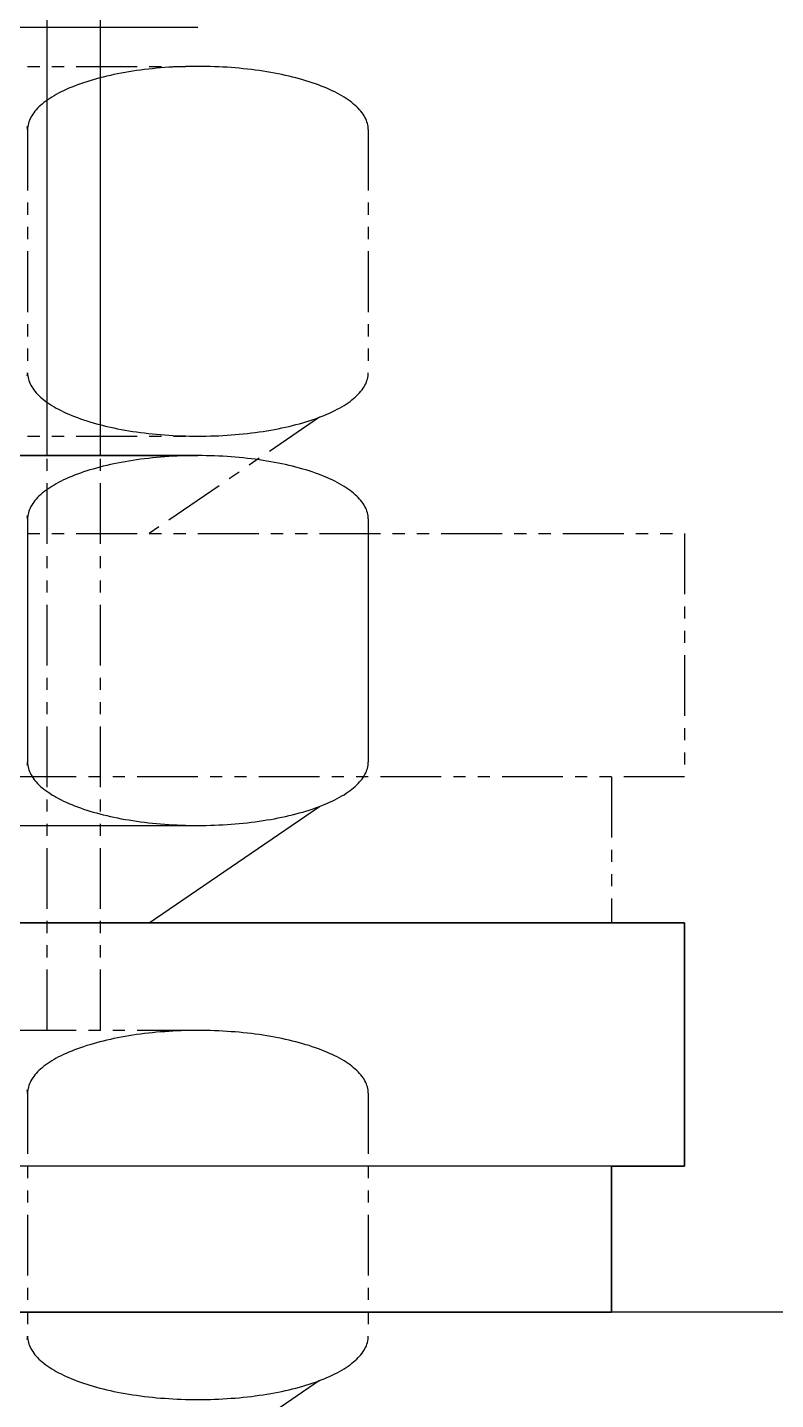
# Model space of a CAD drawing. Extents: x 1 to 182, y 0 to 232.
# Drawn here: x 103.8 to 119.17, y 17.45 to 45.65 of the extents above; entities that cross this region are included whole.
import ezdxf

# ---------------------------------------------------------------- set-up
doc = ezdxf.new("R2010")
doc.units = 0
doc.linetypes.add('DASHED', pattern=[3.5, 2, -1.5])
doc.linetypes.add('PHANTOM', pattern=[2.5, 1.25, -0.25, 0.25, -0.25, 0.25, -0.25])
doc.layers.get('0').update_dxf_attribs({"linetype": 'CONTINUOUS'})

msp = doc.modelspace()

# ---------------------------------------------------------------- linework, layer by layer
at = {"color": 3, "linetype": 'DASHED'}
for p, q in [((104.205, 45.647), (104.205, 85.247)), ((105.305, 45.647), (105.305, 85.247))]:
    msp.add_line(p, q, dxfattribs=at)
at = {"color": 7, "linetype": 'CONTINUOUS'}
for p, q in [((107.305, 45.647), (87.305, 45.647)), ((105.305, 36.847), (105.305, 45.647)), ((87.305, 36.847), (107.305, 36.847)), ((107.305, 36.847), (87.305, 36.847)), ((103.805, 35.547), (103.805, 30.547)), ((103.805, 35.547), (103.805, 30.547)), ((110.805, 35.547), (110.805, 30.547)), ((110.805, 35.547), (110.805, 30.547)), ((106.305, 27.247), (109.805, 29.638)), ((87.305, 29.247), (107.305, 29.247)), ((87.305, 29.247), (107.305, 29.247)), ((117.305, 27.247), (77.305, 27.247)), ((77.305, 27.247), (117.305, 27.247)), ((78.805, 27.247), (115.805, 27.247)), ((117.305, 22.247), (117.305, 27.247)), ((117.305, 27.247), (117.305, 22.247)), ((115.805, 22.247), (78.805, 22.247)), ((115.805, 22.247), (78.805, 22.247)), ((115.805, 19.247), (115.805, 22.247)), ((115.805, 22.247), (117.305, 22.247)), ((117.305, 22.247), (115.805, 22.247)), ((115.805, 22.247), (115.805, 19.247)), ((78.805, 19.247), (115.805, 19.247)), ((115.805, 19.247), (78.805, 19.247)), ((182.305, 19.247), (115.805, 19.247))]:
    msp.add_line(p, q, dxfattribs=at)
at = {"color": 3, "linetype": 'CONTINUOUS'}
msp.add_line((104.205, 36.847), (104.205, 45.647), dxfattribs=at)
at = {"color": 3, "linetype": 'PHANTOM'}
for p, q in [((87.305, 44.847), (107.305, 44.847)), ((103.805, 43.547), (103.805, 38.547)), ((110.805, 43.547), (110.805, 38.547)), ((109.805, 37.638), (106.305, 35.247)), ((87.305, 37.247), (107.305, 37.247)), ((104.205, 25.033), (104.205, 36.847)), ((105.305, 25.033), (105.305, 36.847)), ((77.305, 35.247), (117.305, 35.247)), ((117.305, 35.247), (117.305, 30.247)), ((117.305, 30.247), (77.305, 30.247)), ((115.805, 30.247), (115.805, 27.247)), ((115.805, 27.247), (78.805, 27.247)), ((107.305, 25.033), (87.305, 25.033)), ((103.805, 23.747), (103.805, 18.747)), ((110.805, 23.747), (110.805, 18.747)), ((109.805, 17.838), (106.305, 15.447))]:
    msp.add_line(p, q, dxfattribs=at)
for points in [[(110.805, 43.547, 0), (110.804, 43.579, 0), (110.801, 43.611, 0), (110.795, 43.643, 0), (110.788, 43.675, 0), (110.779, 43.707, 0), (110.767, 43.738, 0), (110.753, 43.77, 0), (110.738, 43.801, 0), (110.72, 43.832, 0), (110.7, 43.863, 0), (110.678, 43.894, 0), (110.654, 43.925, 0), (110.628, 43.955, 0), (110.6, 43.986, 0), (110.57, 44.015, 0), (110.539, 44.045, 0), (110.505, 44.074, 0), (110.469, 44.103, 0), (110.431, 44.132, 0), (110.392, 44.16, 0), (110.35, 44.188, 0), (110.307, 44.216, 0), (110.262, 44.243, 0), (110.215, 44.27, 0), (110.166, 44.296, 0), (110.116, 44.322, 0), (110.064, 44.347, 0), (110.01, 44.372, 0), (109.955, 44.397, 0), (109.898, 44.42, 0), (109.84, 44.444, 0), (109.78, 44.467, 0), (109.718, 44.489, 0), (109.655, 44.511, 0), (109.591, 44.532, 0), (109.525, 44.552, 0), (109.458, 44.572, 0), (109.39, 44.592, 0), (109.32, 44.61, 0), (109.249, 44.628, 0), (109.177, 44.646, 0), (109.104, 44.663, 0), (109.03, 44.679, 0), (108.955, 44.694, 0), (108.879, 44.709, 0), (108.801, 44.723, 0), (108.723, 44.736, 0), (108.644, 44.748, 0), (108.565, 44.76, 0), (108.484, 44.772, 0), (108.403, 44.782, 0), (108.321, 44.791, 0), (108.238, 44.8, 0), (108.155, 44.809, 0), (108.072, 44.816, 0), (107.988, 44.822, 0), (107.903, 44.828, 0), (107.818, 44.833, 0), (107.733, 44.838, 0), (107.648, 44.841, 0), (107.562, 44.844, 0), (107.477, 44.846, 0), (107.391, 44.847, 0), (107.305, 44.847, 0), (107.219, 44.847, 0), (107.133, 44.846, 0), (107.047, 44.844, 0), (106.962, 44.841, 0), (106.876, 44.838, 0), (106.791, 44.833, 0), (106.707, 44.828, 0), (106.622, 44.822, 0), (106.538, 44.816, 0), (106.455, 44.809, 0), (106.371, 44.8, 0), (106.289, 44.791, 0), (106.207, 44.782, 0), (106.126, 44.772, 0), (106.045, 44.76, 0), (105.966, 44.748, 0), (105.887, 44.736, 0), (105.808, 44.723, 0), (105.731, 44.709, 0), (105.655, 44.694, 0), (105.58, 44.679, 0), (105.506, 44.663, 0), (105.432, 44.646, 0), (105.36, 44.628, 0), (105.29, 44.61, 0), (105.22, 44.592, 0), (105.152, 44.572, 0), (105.085, 44.552, 0), (105.019, 44.532, 0), (104.954, 44.511, 0), (104.892, 44.489, 0), (104.83, 44.467, 0), (104.77, 44.444, 0), (104.712, 44.42, 0), (104.655, 44.397, 0), (104.599, 44.372, 0), (104.546, 44.347, 0), (104.494, 44.322, 0), (104.443, 44.296, 0), (104.395, 44.27, 0), (104.348, 44.243, 0), (104.303, 44.216, 0), (104.26, 44.188, 0), (104.218, 44.16, 0), (104.179, 44.132, 0), (104.141, 44.103, 0), (104.105, 44.074, 0), (104.071, 44.045, 0), (104.039, 44.015, 0), (104.01, 43.986, 0), (103.982, 43.955, 0), (103.956, 43.925, 0), (103.932, 43.894, 0), (103.91, 43.863, 0), (103.89, 43.832, 0), (103.872, 43.801, 0), (103.856, 43.77, 0), (103.843, 43.738, 0), (103.831, 43.707, 0), (103.822, 43.675, 0), (103.814, 43.643, 0), (103.809, 43.611, 0), (103.806, 43.579, 0), (103.805, 43.547, 0)], [(103.805, 43.547, 0), (103.803, 43.579, 0), (103.797, 43.611, 0)], [(103.797, 38.484, 0), (103.803, 38.516, 0), (103.805, 38.547, 0)], [(103.805, 38.547, 0), (103.806, 38.516, 0), (103.809, 38.484, 0), (103.814, 38.452, 0), (103.822, 38.42, 0), (103.831, 38.388, 0), (103.843, 38.357, 0), (103.856, 38.325, 0), (103.872, 38.294, 0), (103.89, 38.263, 0), (103.91, 38.232, 0), (103.932, 38.201, 0), (103.956, 38.17, 0), (103.982, 38.14, 0), (104.01, 38.109, 0), (104.039, 38.08, 0), (104.071, 38.05, 0), (104.105, 38.021, 0), (104.141, 37.992, 0), (104.179, 37.963, 0), (104.218, 37.935, 0), (104.26, 37.907, 0), (104.303, 37.879, 0), (104.348, 37.852, 0), (104.395, 37.825, 0), (104.443, 37.799, 0), (104.494, 37.773, 0), (104.546, 37.748, 0), (104.599, 37.723, 0), (104.655, 37.698, 0), (104.712, 37.675, 0), (104.77, 37.651, 0), (104.83, 37.628, 0), (104.892, 37.606, 0), (104.954, 37.584, 0), (105.019, 37.563, 0), (105.085, 37.543, 0), (105.152, 37.523, 0), (105.22, 37.503, 0), (105.29, 37.485, 0), (105.36, 37.467, 0), (105.432, 37.449, 0), (105.506, 37.432, 0), (105.58, 37.416, 0), (105.655, 37.401, 0), (105.731, 37.386, 0), (105.808, 37.372, 0), (105.887, 37.359, 0), (105.966, 37.346, 0), (106.045, 37.335, 0), (106.126, 37.324, 0), (106.207, 37.313, 0), (106.289, 37.303, 0), (106.371, 37.295, 0), (106.455, 37.286, 0), (106.538, 37.279, 0), (106.622, 37.273, 0), (106.707, 37.267, 0), (106.791, 37.262, 0), (106.876, 37.257, 0), (106.962, 37.254, 0), (107.047, 37.251, 0), (107.133, 37.249, 0), (107.219, 37.248, 0), (107.305, 37.247, 0), (107.391, 37.248, 0), (107.477, 37.249, 0), (107.562, 37.251, 0), (107.648, 37.254, 0), (107.733, 37.257, 0), (107.818, 37.262, 0), (107.903, 37.267, 0), (107.988, 37.273, 0), (108.072, 37.279, 0), (108.155, 37.286, 0), (108.238, 37.295, 0), (108.321, 37.303, 0), (108.403, 37.313, 0), (108.484, 37.324, 0), (108.565, 37.335, 0), (108.644, 37.346, 0), (108.723, 37.359, 0), (108.801, 37.372, 0), (108.879, 37.386, 0), (108.955, 37.401, 0), (109.03, 37.416, 0), (109.104, 37.432, 0), (109.177, 37.449, 0), (109.249, 37.467, 0), (109.32, 37.485, 0), (109.39, 37.503, 0), (109.458, 37.523, 0), (109.525, 37.543, 0), (109.591, 37.563, 0), (109.655, 37.584, 0), (109.718, 37.606, 0), (109.78, 37.628, 0), (109.84, 37.651, 0), (109.898, 37.675, 0), (109.955, 37.698, 0), (110.01, 37.723, 0), (110.064, 37.748, 0), (110.116, 37.773, 0), (110.166, 37.799, 0), (110.215, 37.825, 0), (110.262, 37.852, 0), (110.307, 37.879, 0), (110.35, 37.907, 0), (110.392, 37.935, 0), (110.431, 37.963, 0), (110.469, 37.992, 0), (110.505, 38.021, 0), (110.539, 38.05, 0), (110.57, 38.08, 0), (110.6, 38.109, 0), (110.628, 38.14, 0), (110.654, 38.17, 0), (110.678, 38.201, 0), (110.7, 38.232, 0), (110.72, 38.263, 0), (110.738, 38.294, 0), (110.753, 38.325, 0), (110.767, 38.357, 0), (110.779, 38.388, 0), (110.788, 38.42, 0), (110.795, 38.452, 0), (110.801, 38.484, 0), (110.804, 38.516, 0), (110.805, 38.547, 0)], [(110.805, 23.747, 0), (110.804, 23.779, 0), (110.801, 23.811, 0), (110.795, 23.842, 0), (110.788, 23.873, 0), (110.779, 23.905, 0), (110.767, 23.936, 0), (110.753, 23.967, 0), (110.738, 23.998, 0), (110.72, 24.029, 0), (110.7, 24.06, 0), (110.678, 24.09, 0), (110.654, 24.121, 0), (110.628, 24.151, 0), (110.6, 24.181, 0), (110.57, 24.21, 0), (110.539, 24.239, 0), (110.505, 24.268, 0), (110.469, 24.297, 0), (110.431, 24.326, 0), (110.392, 24.354, 0), (110.35, 24.381, 0), (110.307, 24.408, 0), (110.262, 24.435, 0), (110.215, 24.462, 0), (110.166, 24.488, 0), (110.116, 24.513, 0), (110.064, 24.538, 0), (110.01, 24.563, 0), (109.955, 24.587, 0), (109.898, 24.611, 0), (109.84, 24.634, 0), (109.78, 24.657, 0), (109.718, 24.679, 0), (109.655, 24.7, 0), (109.591, 24.721, 0), (109.525, 24.741, 0), (109.458, 24.761, 0), (109.39, 24.78, 0), (109.32, 24.799, 0), (109.249, 24.816, 0), (109.177, 24.834, 0), (109.104, 24.85, 0), (109.03, 24.866, 0), (108.955, 24.881, 0), (108.879, 24.896, 0), (108.801, 24.91, 0), (108.723, 24.923, 0), (108.644, 24.935, 0), (108.565, 24.947, 0), (108.484, 24.958, 0), (108.403, 24.968, 0), (108.321, 24.978, 0), (108.238, 24.986, 0), (108.155, 24.995, 0), (108.072, 25.002, 0), (107.988, 25.008, 0), (107.903, 25.014, 0), (107.818, 25.019, 0), (107.733, 25.023, 0), (107.648, 25.027, 0), (107.562, 25.03, 0), (107.477, 25.032, 0), (107.391, 25.033, 0), (107.305, 25.033, 0), (107.219, 25.033, 0), (107.133, 25.032, 0), (107.047, 25.03, 0), (106.962, 25.027, 0), (106.876, 25.023, 0), (106.791, 25.019, 0), (106.707, 25.014, 0), (106.622, 25.008, 0), (106.538, 25.002, 0), (106.455, 24.995, 0), (106.371, 24.986, 0), (106.289, 24.978, 0), (106.207, 24.968, 0), (106.126, 24.958, 0), (106.045, 24.947, 0), (105.966, 24.935, 0), (105.887, 24.923, 0), (105.808, 24.91, 0), (105.731, 24.896, 0), (105.655, 24.881, 0), (105.58, 24.866, 0), (105.506, 24.85, 0), (105.432, 24.834, 0), (105.36, 24.816, 0), (105.29, 24.799, 0), (105.22, 24.78, 0), (105.152, 24.761, 0), (105.085, 24.741, 0), (105.019, 24.721, 0), (104.954, 24.7, 0), (104.892, 24.679, 0), (104.83, 24.657, 0), (104.77, 24.634, 0), (104.712, 24.611, 0), (104.655, 24.587, 0), (104.599, 24.563, 0), (104.546, 24.538, 0), (104.494, 24.513, 0), (104.443, 24.488, 0), (104.395, 24.462, 0), (104.348, 24.435, 0), (104.303, 24.408, 0), (104.26, 24.381, 0), (104.218, 24.354, 0), (104.179, 24.326, 0), (104.141, 24.297, 0), (104.105, 24.268, 0), (104.071, 24.239, 0), (104.039, 24.21, 0), (104.01, 24.181, 0), (103.982, 24.151, 0), (103.956, 24.121, 0), (103.932, 24.09, 0), (103.91, 24.06, 0), (103.89, 24.029, 0), (103.872, 23.998, 0), (103.856, 23.967, 0), (103.843, 23.936, 0), (103.831, 23.905, 0), (103.822, 23.873, 0), (103.814, 23.842, 0), (103.809, 23.811, 0), (103.806, 23.779, 0), (103.805, 23.747, 0)], [(103.805, 23.747, 0), (103.803, 23.779, 0), (103.797, 23.811, 0)], [(103.797, 18.684, 0), (103.803, 18.716, 0), (103.805, 18.747, 0)], [(103.805, 18.747, 0), (103.806, 18.716, 0), (103.809, 18.684, 0), (103.814, 18.652, 0), (103.822, 18.62, 0), (103.831, 18.588, 0), (103.843, 18.557, 0), (103.856, 18.525, 0), (103.872, 18.494, 0), (103.89, 18.463, 0), (103.91, 18.432, 0), (103.932, 18.401, 0), (103.956, 18.37, 0), (103.982, 18.34, 0), (104.01, 18.309, 0), (104.039, 18.28, 0), (104.071, 18.25, 0), (104.105, 18.221, 0), (104.141, 18.192, 0), (104.179, 18.163, 0), (104.218, 18.135, 0), (104.26, 18.107, 0), (104.303, 18.079, 0), (104.348, 18.052, 0), (104.395, 18.025, 0), (104.443, 17.999, 0), (104.494, 17.973, 0), (104.546, 17.948, 0), (104.599, 17.923, 0), (104.655, 17.898, 0), (104.712, 17.875, 0), (104.77, 17.851, 0), (104.83, 17.828, 0), (104.892, 17.806, 0), (104.954, 17.784, 0), (105.019, 17.763, 0), (105.085, 17.743, 0), (105.152, 17.723, 0), (105.22, 17.703, 0), (105.29, 17.685, 0), (105.36, 17.667, 0), (105.432, 17.649, 0), (105.506, 17.633, 0), (105.58, 17.616, 0), (105.655, 17.601, 0), (105.731, 17.586, 0), (105.808, 17.572, 0), (105.887, 17.559, 0), (105.966, 17.547, 0), (106.045, 17.535, 0), (106.126, 17.523, 0), (106.207, 17.513, 0), (106.289, 17.503, 0), (106.371, 17.495, 0), (106.455, 17.486, 0), (106.538, 17.479, 0), (106.622, 17.473, 0), (106.707, 17.467, 0), (106.791, 17.462, 0), (106.876, 17.457, 0), (106.962, 17.454, 0), (107.047, 17.451, 0), (107.133, 17.449, 0), (107.219, 17.448, 0), (107.305, 17.448, 0), (107.391, 17.448, 0), (107.477, 17.449, 0), (107.562, 17.451, 0), (107.648, 17.454, 0), (107.733, 17.457, 0), (107.818, 17.462, 0), (107.903, 17.467, 0), (107.988, 17.473, 0), (108.072, 17.479, 0), (108.155, 17.486, 0), (108.238, 17.495, 0), (108.321, 17.503, 0), (108.403, 17.513, 0), (108.484, 17.523, 0), (108.565, 17.535, 0), (108.644, 17.547, 0), (108.723, 17.559, 0), (108.801, 17.572, 0), (108.879, 17.586, 0), (108.955, 17.601, 0), (109.03, 17.616, 0), (109.104, 17.633, 0), (109.177, 17.649, 0), (109.249, 17.667, 0), (109.32, 17.685, 0), (109.39, 17.703, 0), (109.458, 17.723, 0), (109.525, 17.743, 0), (109.591, 17.763, 0), (109.655, 17.784, 0), (109.718, 17.806, 0), (109.78, 17.828, 0), (109.84, 17.851, 0), (109.898, 17.875, 0), (109.955, 17.898, 0), (110.01, 17.923, 0), (110.064, 17.948, 0), (110.116, 17.973, 0), (110.166, 17.999, 0), (110.215, 18.025, 0), (110.262, 18.052, 0), (110.307, 18.079, 0), (110.35, 18.107, 0), (110.392, 18.135, 0), (110.431, 18.163, 0), (110.469, 18.192, 0), (110.505, 18.221, 0), (110.539, 18.25, 0), (110.57, 18.28, 0), (110.6, 18.309, 0), (110.628, 18.34, 0), (110.654, 18.37, 0), (110.678, 18.401, 0), (110.7, 18.432, 0), (110.72, 18.463, 0), (110.738, 18.494, 0), (110.753, 18.525, 0), (110.767, 18.557, 0), (110.779, 18.588, 0), (110.788, 18.62, 0), (110.795, 18.652, 0), (110.801, 18.684, 0), (110.804, 18.716, 0), (110.805, 18.747, 0)]]:
    msp.add_polyline3d(points, dxfattribs=at)
at = {"color": 7, "linetype": 'CONTINUOUS'}
for points in [[(110.805, 35.547, 0), (110.804, 35.579, 0), (110.801, 35.611, 0), (110.795, 35.643, 0), (110.788, 35.675, 0), (110.779, 35.707, 0), (110.767, 35.738, 0), (110.753, 35.77, 0), (110.738, 35.801, 0), (110.72, 35.832, 0), (110.7, 35.863, 0), (110.678, 35.894, 0), (110.654, 35.925, 0), (110.628, 35.955, 0), (110.6, 35.986, 0), (110.57, 36.015, 0), (110.539, 36.045, 0), (110.505, 36.074, 0), (110.469, 36.103, 0), (110.431, 36.132, 0), (110.392, 36.16, 0), (110.35, 36.188, 0), (110.307, 36.216, 0), (110.262, 36.243, 0), (110.215, 36.27, 0), (110.166, 36.296, 0), (110.116, 36.322, 0), (110.064, 36.347, 0), (110.01, 36.372, 0), (109.955, 36.397, 0), (109.898, 36.42, 0), (109.84, 36.444, 0), (109.78, 36.467, 0), (109.718, 36.489, 0), (109.655, 36.511, 0), (109.591, 36.532, 0), (109.525, 36.552, 0), (109.458, 36.572, 0), (109.39, 36.592, 0), (109.32, 36.61, 0), (109.249, 36.628, 0), (109.177, 36.646, 0), (109.104, 36.663, 0), (109.03, 36.679, 0), (108.955, 36.694, 0), (108.879, 36.709, 0), (108.801, 36.723, 0), (108.723, 36.736, 0), (108.644, 36.748, 0), (108.565, 36.76, 0), (108.484, 36.772, 0), (108.403, 36.782, 0), (108.321, 36.791, 0), (108.238, 36.8, 0), (108.155, 36.809, 0), (108.072, 36.816, 0), (107.988, 36.822, 0), (107.903, 36.828, 0), (107.818, 36.833, 0), (107.733, 36.838, 0), (107.648, 36.841, 0), (107.562, 36.844, 0), (107.477, 36.846, 0), (107.391, 36.847, 0), (107.305, 36.847, 0), (107.219, 36.847, 0), (107.133, 36.846, 0), (107.047, 36.844, 0), (106.962, 36.841, 0), (106.876, 36.838, 0), (106.791, 36.833, 0), (106.707, 36.828, 0), (106.622, 36.822, 0), (106.538, 36.816, 0), (106.455, 36.809, 0), (106.371, 36.8, 0), (106.289, 36.791, 0), (106.207, 36.782, 0), (106.126, 36.772, 0), (106.045, 36.76, 0), (105.966, 36.748, 0), (105.887, 36.736, 0), (105.808, 36.723, 0), (105.731, 36.709, 0), (105.655, 36.694, 0), (105.58, 36.679, 0), (105.506, 36.663, 0), (105.432, 36.646, 0), (105.36, 36.628, 0), (105.29, 36.61, 0), (105.22, 36.592, 0), (105.152, 36.572, 0), (105.085, 36.552, 0), (105.019, 36.532, 0), (104.954, 36.511, 0), (104.892, 36.489, 0), (104.83, 36.467, 0), (104.77, 36.444, 0), (104.712, 36.42, 0), (104.655, 36.397, 0), (104.599, 36.372, 0), (104.546, 36.347, 0), (104.494, 36.322, 0), (104.443, 36.296, 0), (104.395, 36.27, 0), (104.348, 36.243, 0), (104.303, 36.216, 0), (104.26, 36.188, 0), (104.218, 36.16, 0), (104.179, 36.132, 0), (104.141, 36.103, 0), (104.105, 36.074, 0), (104.071, 36.045, 0), (104.039, 36.015, 0), (104.01, 35.986, 0), (103.982, 35.955, 0), (103.956, 35.925, 0), (103.932, 35.894, 0), (103.91, 35.863, 0), (103.89, 35.832, 0), (103.872, 35.801, 0), (103.856, 35.77, 0), (103.843, 35.738, 0), (103.831, 35.707, 0), (103.822, 35.675, 0), (103.814, 35.643, 0), (103.809, 35.611, 0), (103.806, 35.579, 0), (103.805, 35.547, 0)], [(110.805, 35.547, 0), (110.804, 35.579, 0), (110.801, 35.611, 0), (110.795, 35.643, 0), (110.788, 35.675, 0), (110.779, 35.707, 0), (110.767, 35.738, 0), (110.753, 35.77, 0), (110.738, 35.801, 0), (110.72, 35.832, 0), (110.7, 35.863, 0), (110.678, 35.894, 0), (110.654, 35.925, 0), (110.628, 35.955, 0), (110.6, 35.986, 0), (110.57, 36.015, 0), (110.539, 36.045, 0), (110.505, 36.074, 0), (110.469, 36.103, 0), (110.431, 36.132, 0), (110.392, 36.16, 0), (110.35, 36.188, 0), (110.307, 36.216, 0), (110.262, 36.243, 0), (110.215, 36.27, 0), (110.166, 36.296, 0), (110.116, 36.322, 0), (110.064, 36.347, 0), (110.01, 36.372, 0), (109.955, 36.397, 0), (109.898, 36.42, 0), (109.84, 36.444, 0), (109.78, 36.467, 0), (109.718, 36.489, 0), (109.655, 36.511, 0), (109.591, 36.532, 0), (109.525, 36.552, 0), (109.458, 36.572, 0), (109.39, 36.592, 0), (109.32, 36.61, 0), (109.249, 36.628, 0), (109.177, 36.646, 0), (109.104, 36.663, 0), (109.03, 36.679, 0), (108.955, 36.694, 0), (108.879, 36.709, 0), (108.801, 36.723, 0), (108.723, 36.736, 0), (108.644, 36.748, 0), (108.565, 36.76, 0), (108.484, 36.772, 0), (108.403, 36.782, 0), (108.321, 36.791, 0), (108.238, 36.8, 0), (108.155, 36.809, 0), (108.072, 36.816, 0), (107.988, 36.822, 0), (107.903, 36.828, 0), (107.818, 36.833, 0), (107.733, 36.838, 0), (107.648, 36.841, 0), (107.562, 36.844, 0), (107.477, 36.846, 0), (107.391, 36.847, 0), (107.305, 36.847, 0), (107.219, 36.847, 0), (107.133, 36.846, 0), (107.047, 36.844, 0), (106.962, 36.841, 0), (106.876, 36.838, 0), (106.791, 36.833, 0), (106.707, 36.828, 0), (106.622, 36.822, 0), (106.538, 36.816, 0), (106.455, 36.809, 0), (106.371, 36.8, 0), (106.289, 36.791, 0), (106.207, 36.782, 0), (106.126, 36.772, 0), (106.045, 36.76, 0), (105.966, 36.748, 0), (105.887, 36.736, 0), (105.808, 36.723, 0), (105.731, 36.709, 0), (105.655, 36.694, 0), (105.58, 36.679, 0), (105.506, 36.663, 0), (105.432, 36.646, 0), (105.36, 36.628, 0), (105.29, 36.61, 0), (105.22, 36.592, 0), (105.152, 36.572, 0), (105.085, 36.552, 0), (105.019, 36.532, 0), (104.954, 36.511, 0), (104.892, 36.489, 0), (104.83, 36.467, 0), (104.77, 36.444, 0), (104.712, 36.42, 0), (104.655, 36.397, 0), (104.599, 36.372, 0), (104.546, 36.347, 0), (104.494, 36.322, 0), (104.443, 36.296, 0), (104.395, 36.27, 0), (104.348, 36.243, 0), (104.303, 36.216, 0), (104.26, 36.188, 0), (104.218, 36.16, 0), (104.179, 36.132, 0), (104.141, 36.103, 0), (104.105, 36.074, 0), (104.071, 36.045, 0), (104.039, 36.015, 0), (104.01, 35.986, 0), (103.982, 35.955, 0), (103.956, 35.925, 0), (103.932, 35.894, 0), (103.91, 35.863, 0), (103.89, 35.832, 0), (103.872, 35.801, 0), (103.856, 35.77, 0), (103.843, 35.738, 0), (103.831, 35.707, 0), (103.822, 35.675, 0), (103.814, 35.643, 0), (103.809, 35.611, 0), (103.806, 35.579, 0), (103.805, 35.547, 0)], [(103.805, 35.547, 0), (103.803, 35.579, 0), (103.797, 35.611, 0)], [(103.797, 30.484, 0), (103.803, 30.516, 0), (103.805, 30.547, 0)], [(103.797, 30.484, 0), (103.803, 30.516, 0), (103.805, 30.547, 0)], [(103.805, 30.547, 0), (103.806, 30.516, 0), (103.809, 30.484, 0), (103.814, 30.452, 0), (103.822, 30.42, 0), (103.831, 30.388, 0), (103.843, 30.357, 0), (103.856, 30.325, 0), (103.872, 30.294, 0), (103.89, 30.263, 0), (103.91, 30.232, 0), (103.932, 30.201, 0), (103.956, 30.17, 0), (103.982, 30.14, 0), (104.01, 30.11, 0), (104.039, 30.08, 0), (104.071, 30.05, 0), (104.105, 30.021, 0), (104.141, 29.992, 0), (104.179, 29.963, 0), (104.218, 29.935, 0), (104.26, 29.907, 0), (104.303, 29.879, 0), (104.348, 29.852, 0), (104.395, 29.825, 0), (104.443, 29.799, 0), (104.494, 29.773, 0), (104.546, 29.748, 0), (104.599, 29.723, 0), (104.655, 29.698, 0), (104.712, 29.674, 0), (104.77, 29.651, 0), (104.83, 29.628, 0), (104.892, 29.606, 0), (104.954, 29.584, 0), (105.019, 29.563, 0), (105.085, 29.543, 0), (105.152, 29.523, 0), (105.22, 29.503, 0), (105.29, 29.485, 0), (105.36, 29.467, 0), (105.432, 29.449, 0), (105.506, 29.433, 0), (105.58, 29.416, 0), (105.655, 29.401, 0), (105.731, 29.386, 0), (105.808, 29.372, 0), (105.887, 29.359, 0), (105.966, 29.346, 0), (106.045, 29.335, 0), (106.126, 29.323, 0), (106.207, 29.313, 0), (106.289, 29.303, 0), (106.371, 29.295, 0), (106.455, 29.287, 0), (106.538, 29.279, 0), (106.622, 29.273, 0), (106.707, 29.267, 0), (106.791, 29.262, 0), (106.876, 29.257, 0), (106.962, 29.254, 0), (107.047, 29.251, 0), (107.133, 29.249, 0), (107.219, 29.248, 0), (107.305, 29.247, 0), (107.391, 29.248, 0), (107.477, 29.249, 0), (107.562, 29.251, 0), (107.648, 29.254, 0), (107.733, 29.257, 0), (107.818, 29.262, 0), (107.903, 29.267, 0), (107.988, 29.273, 0), (108.072, 29.279, 0), (108.155, 29.287, 0), (108.238, 29.295, 0), (108.321, 29.303, 0), (108.403, 29.313, 0), (108.484, 29.323, 0), (108.565, 29.335, 0), (108.644, 29.346, 0), (108.723, 29.359, 0), (108.801, 29.372, 0), (108.879, 29.386, 0), (108.955, 29.401, 0), (109.03, 29.416, 0), (109.104, 29.433, 0), (109.177, 29.449, 0), (109.249, 29.467, 0), (109.32, 29.485, 0), (109.39, 29.503, 0), (109.458, 29.523, 0), (109.525, 29.543, 0), (109.591, 29.563, 0), (109.655, 29.584, 0), (109.718, 29.606, 0), (109.78, 29.628, 0), (109.84, 29.651, 0), (109.898, 29.674, 0), (109.955, 29.698, 0), (110.01, 29.723, 0), (110.064, 29.748, 0), (110.116, 29.773, 0), (110.166, 29.799, 0), (110.215, 29.825, 0), (110.262, 29.852, 0), (110.307, 29.879, 0), (110.35, 29.907, 0), (110.392, 29.935, 0), (110.431, 29.963, 0), (110.469, 29.992, 0), (110.505, 30.021, 0), (110.539, 30.05, 0), (110.57, 30.08, 0), (110.6, 30.11, 0), (110.628, 30.14, 0), (110.654, 30.17, 0), (110.678, 30.201, 0), (110.7, 30.232, 0), (110.72, 30.263, 0), (110.738, 30.294, 0), (110.753, 30.325, 0), (110.767, 30.357, 0), (110.779, 30.388, 0), (110.788, 30.42, 0), (110.795, 30.452, 0), (110.801, 30.484, 0), (110.804, 30.516, 0), (110.805, 30.547, 0)], [(103.805, 30.547, 0), (103.806, 30.516, 0), (103.809, 30.484, 0), (103.814, 30.452, 0), (103.822, 30.42, 0), (103.831, 30.388, 0), (103.843, 30.357, 0), (103.856, 30.325, 0), (103.872, 30.294, 0), (103.89, 30.263, 0), (103.91, 30.232, 0), (103.932, 30.201, 0), (103.956, 30.17, 0), (103.982, 30.14, 0), (104.01, 30.11, 0), (104.039, 30.08, 0), (104.071, 30.05, 0), (104.105, 30.021, 0), (104.141, 29.992, 0), (104.179, 29.963, 0), (104.218, 29.935, 0), (104.26, 29.907, 0), (104.303, 29.879, 0), (104.348, 29.852, 0), (104.395, 29.825, 0), (104.443, 29.799, 0), (104.494, 29.773, 0), (104.546, 29.748, 0), (104.599, 29.723, 0), (104.655, 29.698, 0), (104.712, 29.674, 0), (104.77, 29.651, 0), (104.83, 29.628, 0), (104.892, 29.606, 0), (104.954, 29.584, 0), (105.019, 29.563, 0), (105.085, 29.543, 0), (105.152, 29.523, 0), (105.22, 29.503, 0), (105.29, 29.485, 0), (105.36, 29.467, 0), (105.432, 29.449, 0), (105.506, 29.433, 0), (105.58, 29.416, 0), (105.655, 29.401, 0), (105.731, 29.386, 0), (105.808, 29.372, 0), (105.887, 29.359, 0), (105.966, 29.346, 0), (106.045, 29.335, 0), (106.126, 29.323, 0), (106.207, 29.313, 0), (106.289, 29.303, 0), (106.371, 29.295, 0), (106.455, 29.287, 0), (106.538, 29.279, 0), (106.622, 29.273, 0), (106.707, 29.267, 0), (106.791, 29.262, 0), (106.876, 29.257, 0), (106.962, 29.254, 0), (107.047, 29.251, 0), (107.133, 29.249, 0), (107.219, 29.248, 0), (107.305, 29.247, 0), (107.391, 29.248, 0), (107.477, 29.249, 0), (107.562, 29.251, 0), (107.648, 29.254, 0), (107.733, 29.257, 0), (107.818, 29.262, 0), (107.903, 29.267, 0), (107.988, 29.273, 0), (108.072, 29.279, 0), (108.155, 29.287, 0), (108.238, 29.295, 0), (108.321, 29.303, 0), (108.403, 29.313, 0), (108.484, 29.323, 0), (108.565, 29.335, 0), (108.644, 29.346, 0), (108.723, 29.359, 0), (108.801, 29.372, 0), (108.879, 29.386, 0), (108.955, 29.401, 0), (109.03, 29.416, 0), (109.104, 29.433, 0), (109.177, 29.449, 0), (109.249, 29.467, 0), (109.32, 29.485, 0), (109.39, 29.503, 0), (109.458, 29.523, 0), (109.525, 29.543, 0), (109.591, 29.563, 0), (109.655, 29.584, 0), (109.718, 29.606, 0), (109.78, 29.628, 0), (109.84, 29.651, 0), (109.898, 29.674, 0), (109.955, 29.698, 0), (110.01, 29.723, 0), (110.064, 29.748, 0), (110.116, 29.773, 0), (110.166, 29.799, 0), (110.215, 29.825, 0), (110.262, 29.852, 0), (110.307, 29.879, 0), (110.35, 29.907, 0), (110.392, 29.935, 0), (110.431, 29.963, 0), (110.469, 29.992, 0), (110.505, 30.021, 0), (110.539, 30.05, 0), (110.57, 30.08, 0), (110.6, 30.11, 0), (110.628, 30.14, 0), (110.654, 30.17, 0), (110.678, 30.201, 0), (110.7, 30.232, 0), (110.72, 30.263, 0), (110.738, 30.294, 0), (110.753, 30.325, 0), (110.767, 30.357, 0), (110.779, 30.388, 0), (110.788, 30.42, 0), (110.795, 30.452, 0), (110.801, 30.484, 0), (110.804, 30.516, 0), (110.805, 30.547, 0)]]:
    msp.add_polyline3d(points, dxfattribs=at)

doc.saveas('drawing.dxf')
